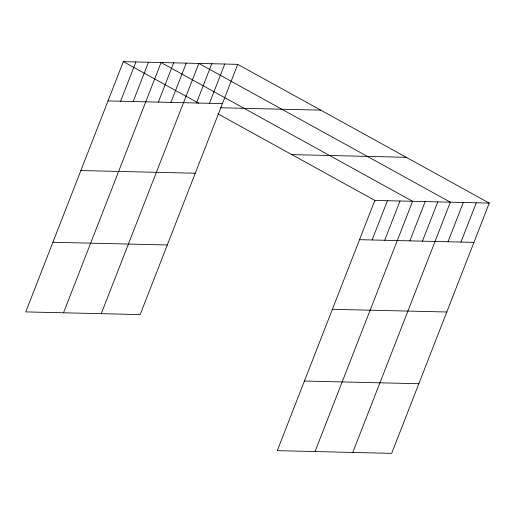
<?xml version="1.0" encoding="UTF-8"?>
<svg xmlns="http://www.w3.org/2000/svg" width="515" height="515" viewBox="0 0 515 515"><rect width="100%" height="100%" fill="white"/><g stroke="black" fill="none" stroke-linecap="round" stroke-linejoin="round"><path stroke-width="0.77" d="M237.724 64.343L123.317 61.646L25.75 311.903L140.157 314.594L237.724 64.343L489.25 203.097L391.683 453.355L277.276 450.657L374.843 200.406L489.25 203.097M120.594 101.217L135.902 61.942M133.179 101.513L148.487 62.238M63.506 312.792L161.073 62.534L412.599 201.294L315.032 451.546M158.35 102.105L173.658 62.83M170.929 102.401L186.243 63.126M101.255 313.68L198.829 63.422L450.355 202.183L352.781 452.434M196.479 103L211.794 63.731M209.451 103.309L224.759 64.034M372.12 239.971L387.428 200.702M384.705 240.267L400.013 200.998M409.869 240.859L425.184 201.59M422.455 241.155L437.769 201.886M448.005 241.76L463.32 202.485M460.97 242.063L476.285 202.794M108.008 100.921L222.416 103.612M220.478 107.77L320.729 110.133M291.844 154.616L406.245 157.307M80.861 170.542L195.269 173.24M359.534 239.675L473.942 242.372M52.897 242.275L167.298 244.973M332.387 309.303L446.795 311.993M304.423 381.036L418.824 383.727M123.317 61.646L198.713 103.238M217.954 113.854L374.843 200.406"/></g></svg>
